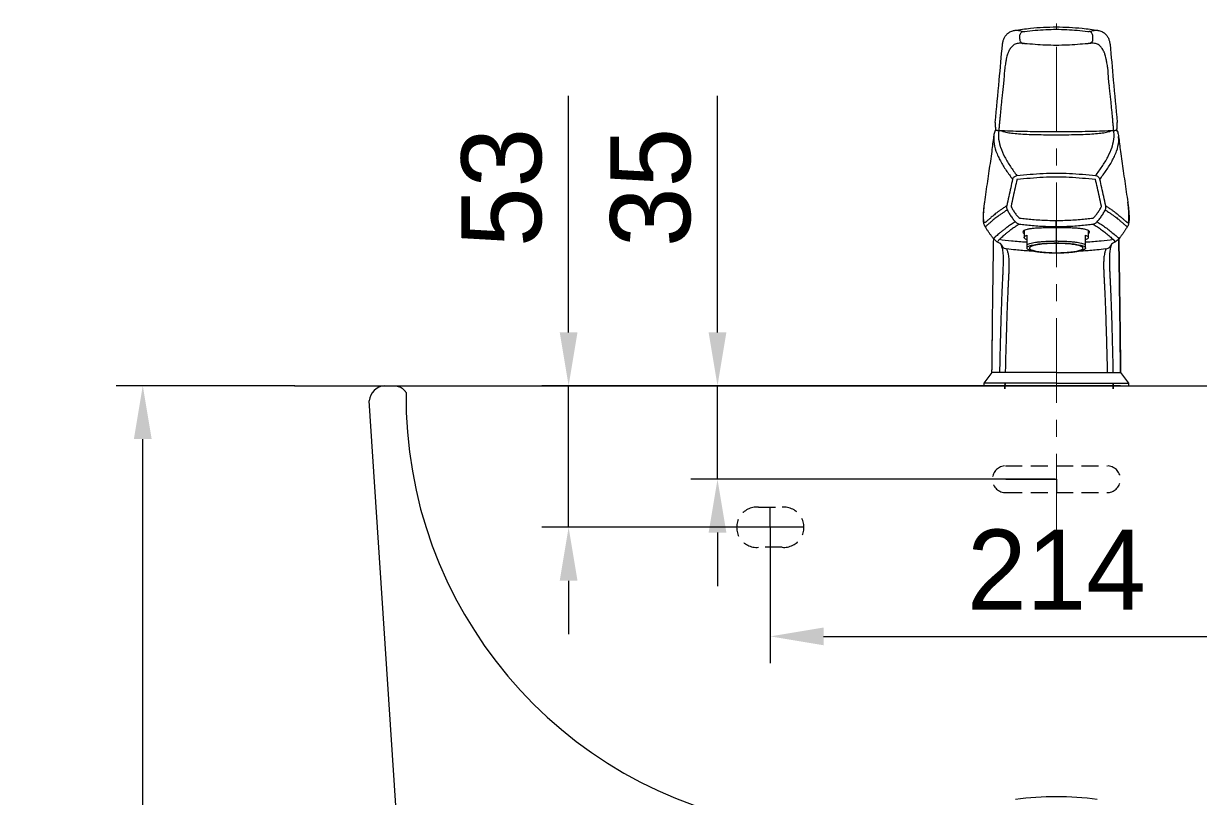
# Model space of a CAD drawing. Extents: x 60782 to 63207, y 58098 to 61529.
# Drawn here: x 61223.7 to 61665.2, y 59535 to 59825.6 of the extents above; entities that cross this region are included whole.
import ezdxf

# ---------------------------------------------------------------- set-up
doc = ezdxf.new("R2010")
doc.units = 0
doc.header["$MEASUREMENT"] = 0
doc.linetypes.add('CENTER', pattern=[50.800000000000004, 31.75, -6.35, 6.35, -6.35])
doc.linetypes.add('HIDDEN', pattern=[9.524999999999999, 6.35, -3.175])
doc.layers.get('0').update_dxf_attribs({"linetype": 'CONTINUOUS'})
doc.layers.get('Defpoints').update_dxf_attribs({"linetype": 'CONTINUOUS'})
for name, color, linetype in [('2', 2, 'CONTINUOUS'), ('3', 3, 'CONTINUOUS'), ('7', 7, 'CONTINUOUS'), ('DEFAULT', 7, 'CONTINUOUS'), ('ORTHO$3', 7, 'CONTINUOUS'), ('ORTHO$4', 7, 'CONTINUOUS')]:
    doc.layers.add(name, color=color, linetype=linetype)
doc.layers.add('CEN', color=1, linetype='CENTER', lineweight=5)
doc.styles.add('h', font='', dxfattribs={"height": 30})
doc.styles.get('h').set_extended_font_data('Haansoft Batang')
doc.dimstyles.new('AM_ISO$0', dxfattribs={"dimtxt": 3, "dimasz": 20, "dimexe": 10, "dimexo": 0.5, "dimgap": 10, "dimtad": 1, "dimdec": 0, "dimdsep": 46, "dimtxsty": 'h', "dimcen": -5, "dimclrd": 256, "dimclre": 256, "dimclrt": 256, "dimadec": 0, "dimazin": 2, "dimtp": 0.1, "dimtm": 0.1, "dimtfac": 0.71, "dimtdec": 0, "dimtmove": 0, "dimatfit": 3, "dimfxl": 0, "dimlwd": -1, "dimlwe": -1, "dimarcsym": 0})

# ---------------------------------------------------------------- blocks, each defined once
blk = doc.blocks.new('*D24')
at = {"linetype": 'ByBlock'}
for p, q in [((61322.94616911454, 59689.92037123267), (61258.41994607011, 59689.92037123267)), ((61268.41994607011, 59324.89248760307), (61268.41994607011, 59669.92037123267)), ((61460.42241402039, 59304.89248760307), (61258.41994607011, 59304.89248760307))]:
    blk.add_line(p, q, dxfattribs=at)
for points in [[(61265.08661273678, 59669.92037123267), (61271.75327940345, 59669.92037123267), (61268.41994607011, 59689.92037123267)], [(61265.08661273678, 59324.89248760307), (61271.75327940345, 59324.89248760307), (61268.41994607011, 59304.89248760307)]]:
    blk.add_solid(points)
at = {"layer": 'Defpoints', "color": 0}
for p in [(61268.41994607011, 59689.92037123267), (61323.44616911454, 59689.92037123267, -2.081106985765948e-06), (61460.92241402039, 59304.89248760307)]:
    blk.add_point(p, dxfattribs=at)
at = {"insert": (61243.41994607012, 59497.40642941783), "char_height": 30, "attachment_point": 5, "rotation": 90, "style": 'h'}
blk.add_mtext('385', dxfattribs=at)
blk = doc.blocks.new('*D17')
at = {"linetype": 'ByBlock'}
for p, q in [((61483.85038112819, 59709.89248760307), (61483.85038112819, 59798.4639161745)), ((61610.37315701438, 59689.89248760307), (61473.85038112819, 59689.89248760307)), ((61483.85038112819, 59654.89248760307), (61483.85038112819, 59689.89248760307)), ((61610.37315701438, 59654.89248760307), (61473.85038112819, 59654.89248760307)), ((61483.85038112819, 59634.89248760307), (61483.85038112819, 59614.89248760307))]:
    blk.add_line(p, q, dxfattribs=at)
for points in [[(61480.51704779486, 59709.89248760307), (61487.18371446153, 59709.89248760307), (61483.85038112819, 59689.89248760307)], [(61480.51704779486, 59634.89248760307), (61487.18371446153, 59634.89248760307), (61483.85038112819, 59654.89248760307)]]:
    blk.add_solid(points)
at = {"layer": 'Defpoints', "color": 0}
for p in [(61483.85038112819, 59689.89248760307), (61610.87315701438, 59689.89248760307, -2.081106968015306e-06), (61610.87315701438, 59654.89248760307)]:
    blk.add_point(p, dxfattribs=at)
at = {"insert": (61458.8503811282, 59764.17820188875), "char_height": 30, "attachment_point": 5, "rotation": 90, "style": 'h'}
blk.add_mtext('35', dxfattribs=at)
blk = doc.blocks.new('*D25')
at = {"linetype": 'ByBlock'}
for p, q in [((61503.62867901797, 59636.39248760304), (61503.62867901797, 59586.02630131114)), ((61718.11763501136, 59636.39248760322), (61718.11763501136, 59586.02630131114)), ((61523.62867901797, 59596.02630131114), (61698.11763501136, 59596.02630131114))]:
    blk.add_line(p, q, dxfattribs=at)
for points in [[(61523.62867901797, 59599.35963464448), (61523.62867901797, 59592.6929679778), (61503.62867901797, 59596.02630131114)], [(61698.11763501136, 59599.35963464448), (61698.11763501136, 59592.6929679778), (61718.11763501136, 59596.02630131114)]]:
    blk.add_solid(points)
at = {"layer": 'Defpoints', "color": 0}
for p in [(61503.62867901797, 59636.89248760304), (61718.11763501136, 59636.89248760322), (61718.11763501136, 59596.02630131114)]:
    blk.add_point(p, dxfattribs=at)
at = {"insert": (61610.87315701466, 59621.02630131114), "char_height": 30, "attachment_point": 5, "style": 'h'}
blk.add_mtext('214', dxfattribs=at)
blk = doc.blocks.new('*D26')
at = {"linetype": 'ByBlock'}
for p, q in [((61428.04171436991, 59709.8924876031), (61428.04171436991, 59798.46391617453)), ((61508.2040771446, 59689.8924876031), (61418.04171436991, 59689.8924876031)), ((61428.04171436991, 59636.89248760307), (61428.04171436991, 59689.8924876031)), ((61508.2040771446, 59636.89248760307), (61418.04171436991, 59636.89248760307)), ((61428.04171436991, 59616.89248760307), (61428.04171436991, 59596.89248760307))]:
    blk.add_line(p, q, dxfattribs=at)
for points in [[(61424.70838103657, 59709.8924876031), (61431.37504770324, 59709.8924876031), (61428.04171436991, 59689.8924876031)], [(61424.70838103657, 59616.89248760307), (61431.37504770324, 59616.89248760307), (61428.04171436991, 59636.89248760307)]]:
    blk.add_solid(points)
at = {"layer": 'Defpoints', "color": 0}
for p in [(61428.04171436991, 59689.8924876031), (61508.7040771446, 59689.8924876031), (61508.7040771446, 59636.89248760307)]:
    blk.add_point(p, dxfattribs=at)
at = {"insert": (61403.04171436992, 59764.17820188878), "char_height": 30, "attachment_point": 5, "rotation": 90, "style": 'h'}
blk.add_mtext('53', dxfattribs=at)
blk = doc.blocks.new('A$C574B1080')
at = {"layer": '7'}
for p, q in [((14.42547776054107, 128.2663368422), (14.42318990334024, 128.2665922841984)), ((14.84421658354131, 128.2075276149017), (14.84525809314073, 128.2073534111005)), ((39.62829767523908, 128.2075225410013), (39.62736598064021, 128.2073667326035)), ((40.04945713394045, 128.2666128151045), (40.04726696823946, 128.2663683136998)), ((47.40044404804303, 127.8749775958017), (47.40243094523885, 127.8571896173021)), ((3.868282455540793, 93.35754297450376), (3.868155682238466, 93.3564671633003)), ((4.185915119341189, 94.9973320889053), (4.188038610840522, 95.0050480725049)), ((50.28670258944112, 94.99734815260308), (50.28470000934158, 95.00462785980244)), ((50.60446786754164, 93.35646839320316), (50.60434039094071, 93.35755016830217)), ((0.4184070055398479, 68.71949856000083), (0.4190201773408262, 68.72382307370299)), ((54.05374098153879, 68.7228599249006), (54.05360495464174, 68.72381907400222)), ((0.00813367873797688, 64.82062545190229), (0.008073965540461359, 64.81967692220178)), ((0.0326588486395849, 65.03628195539886), (0.00813367873797688, 64.82062545190229)), ((27.23631088083857, 59.65753031990016), (27.236311158239, 61.92759597480244)), ((54.46450968353838, 64.82032105430062), (54.43998336064305, 65.03599822449996)), ((54.46456632383979, 64.8194213550023), (54.46450968353838, 64.82032105430062)), ((0.6104806628391088, 59.52511665590418), (0.6103134650393258, 59.52537057420113)), ((15.2363123164414, 58.18333701280108), (15.2363123164414, 55.52165564519964)), ((27.23631088083857, 59.65753031990016), (27.23631231713989, 49.67229467880043)), ((39.23631231644231, 58.18262169720538), (39.23631231644231, 55.52165564519964)), ((53.86215547344273, 59.52514545550412), (53.86234160393906, 59.52542860760286)), ((3.948790408138848, 54.84280017950323), (3.949494877041616, 54.84196340760218)), ((16.23631231644049, 56.35444304960356), (16.23631231644049, 51.58242463340184)), ((38.23631231643867, 51.58242463290389), (38.23631231643867, 56.35444304960356)), ((50.52381894823975, 54.84279770300145), (50.52318465673943, 54.84204427090344)), ((6.582546173439368, 52.87969308139918), (6.586321777639569, 52.86989956520256)), ((6.603871600340426, 52.8236324867039), (6.606742081238735, 52.81596453810334)), ((6.963271204139346, 51.60988354190476), (6.974271963339561, 51.5586598384034)), ((47.50935822184056, 51.609872404003), (47.49912857114305, 51.56231025759962)), ((47.86587978393891, 52.8159585144017), (47.868691826342, 52.82346946380085)), ((47.88648346004175, 52.87036550830135), (47.89009280063874, 52.87973054490021)), ((3.137720730846013, 5.000017892002234), (0.1379257448470526, 1.000017892001324)), ((27.23423009074759, 5.000017892002234), (3.137720730846013, 5.000017892002234)), ((27.23423009074759, 5.000017892002234), (51.33073945064916, 5.000017892002234)), ((51.33073945064916, 5.000017892002234), (54.33053443664812, 1.000017892001324)), ((27.23423009074759, 1.789200223356602e-05), (0.1376902915480969, 1.789200223356602e-05)), ((27.23423009074759, 1.000017892001324), (0.1379257448470526, 1.000017892001324)), ((0.1379257448470526, 1.000017892001324), (0.1379257448470526, 1.789200223356602e-05)), ((51.37740007883986, 1.789200223356602e-05), (3.095224130542192, 1.789200223356602e-05)), ((27.23423009074759, 1.000017892001324), (54.33053443664812, 1.000017892001324)), ((27.23423009074759, 1.789200223356602e-05), (54.33076988994708, 1.789200223356602e-05)), ((54.33053443664812, 1.000017892001324), (54.33053443664812, 1.789200223356602e-05))]:
    blk.add_line(p, q, dxfattribs=at)
for points in [[(7.103364589438115, 128.1171207921009), (7.21870496944166, 128.7423689619025), (7.375009518540082, 129.3289290065011), (7.575155500338496, 129.8912825149021), (7.827641968642183, 130.4389956806992), (8.14445889353874, 130.9743985030011), (8.539061067840066, 131.4916596488044), (9.014774187640342, 131.9691110247002), (9.573174406541057, 132.3884453541039), (10.21323076084218, 132.7332290500019), (10.92856998054185, 132.9886575585008), (11.50735359374221, 133.1154009985037)], [(11.50737232924212, 133.1154098805994), (11.78748884543847, 133.1528537990014), (12.38560254644244, 133.1803550577022), (13.08769002924191, 133.1361331098012), (13.92058530454005, 132.9984137225049), (14.92899848933985, 132.7353316373999)], [(11.50737250024167, 133.1154078011034), (17.58543679524291, 133.9212076075999), (27.24694224694167, 134.4060346843046), (36.90830686044092, 133.919082312502), (42.96525193713887, 133.1154075127026)], [(13.64500907823958, 131.3962722651988), (13.77716300833845, 131.8775071902016), (14.05811700044023, 132.2893668714025), (14.45677162334096, 132.5862617599998), (14.92899896354129, 132.7353279784004)], [(14.92899896354129, 132.7353279784004), (14.96146231664125, 132.7313745392028), (15.01917887614172, 132.7314777796025), (15.09856041924058, 132.7356226034019), (15.19366835093888, 132.7433681456998), (15.29705859664273, 132.7538969119994), (15.40207399614292, 132.7662946754001)], [(15.40207439734286, 132.7662914558025), (23.30251110154268, 133.4256870509009), (31.17008853584184, 133.4256879626012), (39.07055023584098, 132.7662914459004)], [(39.07055063824328, 132.7662946756025), (39.17556698303952, 132.7538968049996), (39.27895684323948, 132.7433680962029), (39.37406465383856, 132.7356225735023), (39.45344600394083, 132.7314777720014), (39.51116242063972, 132.7313745448985), (39.54362567083945, 132.7353279789029)], [(39.54362615614218, 132.7353317231039), (40.55503684274254, 132.9990505095996), (41.38715619704226, 133.1363860860004), (42.08666392913938, 133.1803520497008), (42.6818325895415, 133.1531948578024), (42.96525220804097, 133.1154101078002)], [(40.82761208924194, 131.3962717676052), (40.69546082814259, 131.8775115095011), (40.41450804384067, 132.2893742431004), (40.01585357614158, 132.5862691608015), (39.54362615614218, 132.7353317231039)], [(42.96526710574244, 133.1154016582011), (43.54410799483912, 132.9886426228993), (44.25947071404107, 132.7331949512015), (44.89953732864296, 132.3883896285995), (45.45793633624226, 131.9690359076023), (45.93363910234029, 131.4915726720003), (46.32820356414004, 130.9743420985044), (46.64497560484006, 130.4390093046025), (46.8974314887414, 129.8913753951022), (47.09756182774026, 129.3291010836035), (47.25387024644033, 128.7425881349006), (47.3692266041412, 128.1173523097025)], [(7.07508546064264, 127.8997158639024), (7.103364589438115, 128.1171207921009)], [(7.075196406939995, 127.9011365394033), (7.078796761742979, 127.9311779005), (7.092976222143534, 128.0394678544028), (7.096046859341641, 128.0612022058015)], [(7.096046859341641, 128.0612022058015), (7.110331026642143, 128.1561184456016)], [(14.42320079224328, 128.266689795498), (13.83373798043931, 128.3099731861009), (12.9189360155392, 128.266153540703), (12.15049000604222, 128.0815758827018), (11.49772141773929, 127.776156033003), (10.93583026783881, 127.3678890145013), (10.44639868504009, 126.8720909612032), (10.01940215904096, 126.3071194106008), (9.647823682638318, 125.6939891079012), (9.325791161741563, 125.0551962308029)], [(13.61576049854148, 129.8272128709002), (13.64270275073932, 129.3623744583031), (13.8094679236433, 128.9288404834017), (14.09996909394022, 128.5684316711988), (14.48618318084254, 128.3159147487024), (14.62997673734162, 128.2603551350051)], [(13.61576214504157, 129.8272126728987), (13.63040419014351, 130.6066654568028), (13.6450142598419, 131.3962717544994)], [(14.84525816244013, 128.2073538258007), (14.42479666943973, 128.2664128223994)], [(14.62997673734162, 128.2603551350051), (14.84422170414246, 128.207558058202)], [(15.39900171914223, 128.1412727596032), (15.32456674284322, 128.1491926009037), (15.19272898994086, 128.163654668999), (15.08525734244313, 128.1759214910014), (15.00200997003913, 128.1858345478029), (14.93871235903998, 128.1937864924041), (14.88628123613989, 128.2009630905006), (14.84421651334333, 128.2075270116045)], [(39.0736120077413, 128.1412971275015), (31.28617208923924, 127.5911091618034), (23.20689810234353, 127.5903485045999), (15.39900032143987, 128.1412763420005)], [(39.62829723864115, 128.2075251460012), (39.61248852904237, 128.2049482798036), (39.56255378404012, 128.1976250373007), (39.5116085793411, 128.1909435008013), (39.44798602534274, 128.1831123671006), (39.36631027313842, 128.1734978283996), (39.26407427744334, 128.1619083861003), (39.14166907604294, 128.1485277180034), (39.07361020684175, 128.1412936910031)], [(40.04793079254296, 128.2664423279014), (39.62736498124241, 128.2073728688008)], [(39.84263586843872, 128.2603666794032), (39.62829256583927, 128.2075529305005)], [(40.85685487013825, 129.8272303707993), (40.82991389014342, 129.3623907793014), (40.66314872663997, 128.928855243), (40.37264639643899, 128.5684448391041), (39.98643024643889, 128.3159266168011), (39.84263586843872, 128.2603666794032)], [(45.14682863094049, 125.055204447003), (44.82479671224201, 125.6939935709008), (44.45321686183843, 126.3071242937006), (44.02621903283898, 126.8720966672001), (43.53678624684062, 127.3678959866013), (42.97489389174143, 127.776164543702), (42.32212386284073, 128.0815859491006), (41.55367602404067, 128.2661652277031), (40.63887237623885, 128.3099866816017), (40.04944627874056, 128.2667100331012)], [(40.82761037424052, 131.3962717551042), (40.84222185493991, 130.6065896295033), (40.85686213934014, 129.8272310617037)], [(47.36016654804143, 128.1694939814995), (47.37649521774028, 128.0617792244013)], [(47.3692266041412, 128.1173523097025), (47.40036932294015, 127.8749692886024)], [(47.37649521774028, 128.0617792244013), (47.37789755723998, 128.0519252782026), (47.39240272293819, 127.9427454361005), (47.39737262714107, 127.9016100196029)], [(4.385074008541324, 98.648037212399), (5.85217374154081, 114.4705712764014), (7.070136558440481, 127.8572180086005)], [(7.070136558440481, 127.8572180086005), (7.072145349638504, 127.8749816518027)], [(7.070194776442349, 127.8571994765), (7.072180594740985, 127.8749775606022)], [(7.070272539639973, 127.8572028429992), (7.07508546064264, 127.8997158639024)], [(7.072180594740985, 127.8749775606022), (7.074728354740273, 127.8971392009018)], [(7.074728354740273, 127.8971392009018), (7.075196406939995, 127.9011365394033)], [(9.325953467141062, 125.0562537760013), (9.166389825440547, 124.7237388637016), (8.980475940542874, 124.2032029663026), (8.765052919242862, 123.4387843272018), (8.518065524239773, 122.3657861484023), (8.239120620740778, 120.9130346794016), (7.935482647940717, 119.0416614386024), (7.627583301740287, 114.816698441002), (7.340445207240464, 112.4026276986999)], [(47.132163564243, 112.4027668683991), (46.84499079744046, 114.8170840175019), (46.5371623238384, 119.0415145945005), (46.23357790954242, 120.9126049988001), (45.95463995733871, 122.3653918319039), (45.70762587304262, 123.4385637205012), (45.49216529313844, 124.2031450866009), (45.30622537974114, 124.7237585977994), (45.14666604104195, 125.0562615306987)], [(47.39737262714107, 127.9016100196029), (47.39879564004286, 127.8893952456995)], [(47.39879564004286, 127.8893952456995), (47.40044402494232, 127.8749775932008)], [(47.40036932294015, 127.8749692886024), (47.40235260594045, 127.8571966320008)], [(47.40047927504338, 127.8749817241985), (47.40248877444128, 127.8572118182999)], [(47.40248877444128, 127.8572118182999), (48.6204508914393, 114.4705712751031), (50.0875506242387, 98.648037212399)], [(7.340486465041522, 112.4026910856012), (7.096155786038707, 110.1580797357017), (6.869565289043294, 108.0022811335014), (6.659621288040853, 105.9398233714021), (6.465379425038464, 103.9733650570995), (6.285966605040358, 102.1048461731991), (6.120580339538265, 100.3360959468021), (5.968506041439014, 98.66873561330044), (5.829089354841472, 97.1040453881003), (5.701725828138933, 95.64309542980232)], [(48.77089891654168, 95.64309542540263), (48.6429414861409, 97.1107795985015), (48.50305819713822, 98.68049296660251), (48.35065155223992, 100.3511713362034), (48.18507549563901, 102.1215433520022), (48.00562490344009, 103.9899988187037), (47.81150839114116, 105.9547292296018), (47.60186588134229, 108.0138179475032), (47.37576786844284, 110.1646316121989), (47.13212222904031, 112.4028302172017)], [(4.385073027842282, 98.6480337013993), (4.369407397743544, 98.42355374590375), (4.358440519439228, 98.1452121262007), (4.355811160439316, 97.87012008920306), (4.360526893041879, 97.59722121649907), (4.37198909654353, 97.32453318400053), (4.390013515439477, 97.04896568480058), (4.414722407740101, 96.76799233390261), (4.446280165138432, 96.48098765889904), (4.484814531342181, 96.18820555010166), (4.530442433142071, 95.89000817270039)], [(49.94218219674212, 95.89000815460145), (49.98899189154099, 96.19652705550129), (50.02823597484121, 96.49672247780222), (50.05996502934022, 96.78900644570354), (50.08435680034336, 97.07199298800083), (50.10179724604268, 97.34647583890114), (50.11268009114201, 97.61727924240381), (50.11687769324044, 97.8892496817), (50.11374155684234, 98.16304577880123), (50.10240460163868, 98.43794403290053), (50.08755179153877, 98.64803366890305)], [(0.419011899538873, 68.72382586049957), (0.9891850788421834, 72.68851193939986), (2.128941843338453, 80.48503378630335), (3.162392596340851, 87.80817796870201), (3.868335383439899, 93.35649037409871)], [(3.870267205138134, 93.35622081350016), (3.830912219241782, 91.62792123310032), (4.646301316942754, 87.89879266569847), (5.45821829084116, 85.90902570100275)], [(3.868008084640223, 93.35523736730215), (3.873203597740485, 93.39861071490282), (4.185917985141259, 94.99733130640357)], [(4.188212963138994, 95.00499972920102), (4.29084082484178, 95.28821743409912), (4.397776706742206, 95.49117511640338)], [(4.188266678538184, 95.00498457279923), (4.230850741441373, 95.14934844620007), (4.408157950643272, 95.5762503900994)], [(4.397776706742206, 95.49117511640338), (4.63289754524294, 95.80419520469809)], [(4.408157950643272, 95.5762503900994), (4.565293634140744, 95.84295210990354)], [(4.530442433142071, 95.89000817270039), (4.624658846041257, 95.80636317850099), (4.87114775533837, 95.73212154390126), (5.24568751994002, 95.67541958070001), (5.701725832440843, 95.64309543010245)], [(5.689581853038817, 95.44882647500322), (5.565901863240924, 93.2636374392016), (6.194483964639858, 89.80428433800375)], [(5.722926438438208, 95.63807060880185), (5.689581853038817, 95.44882647500322)], [(5.701725832440843, 95.64309543010245), (14.24295550053967, 95.37253873819941), (22.90053215744183, 95.23489901350081), (31.5756708389431, 95.2349274725018), (40.23200062264141, 95.37259428689799), (48.77089891254354, 95.64309542560045)], [(6.589709169138132, 95.59255681990157), (6.933726851338633, 95.4440977168017), (8.396367984141307, 94.99901728950113), (10.4893797794407, 94.64696628619981), (13.12568270034308, 94.38850516969956), (16.23706937064117, 94.21094589539939), (19.69755591954299, 94.10065079259971), (23.41126303103874, 94.04177398329898), (27.23631231644094, 94.02357252930165)], [(27.23631231644094, 94.02357252930165), (31.06711508794024, 94.04183042440059), (34.78465360013934, 94.10086983110182), (38.24005072784121, 94.21113797370458), (41.34201368974163, 94.38813706540236), (43.97077135314203, 94.64537535000295), (46.06295746753813, 94.99605187240354), (47.53075128904084, 95.44058675440033), (47.88388768863979, 95.59247759359982)], [(48.27806531874148, 89.80404612779898), (48.90681777584132, 93.26567301790169), (48.78290998703915, 95.44962946470355)], [(48.78290998703915, 95.44962946470355), (48.74969807114167, 95.63807057819963)], [(48.77089891254354, 95.64309542560045), (49.22693721914175, 95.67541958019979), (49.60147687404015, 95.73212152890142), (49.8479657915409, 95.80636316510186), (49.94218219674212, 95.89000815460145)], [(49.01440572103957, 85.90901751990236), (49.82727486253998, 87.90150782850083), (50.64184252334007, 91.62986917670173), (50.60235922004131, 93.3562223707006)], [(50.07484626554242, 95.49117360810192), (49.83972519414192, 95.80419443190044)], [(49.91235020954218, 95.83533713280053), (50.07426646054182, 95.55715639430196)], [(50.07426646054182, 95.55715639430196), (50.24640043264253, 95.13483419520276), (50.28443834754353, 95.00455554640189)], [(50.28452558843992, 95.00457953919954), (50.18178193104131, 95.2882159358021), (50.07484626554242, 95.49117360810192)], [(50.28670223024119, 94.99734843530382), (50.60001287963996, 93.39372888660114), (50.60461683534004, 93.35522526260297)], [(50.60428914974136, 93.35649122060181), (51.31022738803904, 87.80821241200078), (52.34367257663826, 80.48510405540333), (53.48342380004351, 72.68862029450224), (54.05361326083903, 68.72382213309925)], [(6.194483964639858, 89.80428433800375), (6.319324735940882, 89.40957078860015), (7.943523001740232, 85.65487021380227), (10.07583083593954, 82.10633020930322), (12.48289447514207, 78.741842589204)], [(41.98973011883891, 78.74184250580333), (44.39727909923886, 82.10705806790179), (46.53015801713946, 85.65687315960281), (48.15421189753897, 89.41235152829881), (48.27806531874148, 89.80404612779898)], [(5.45821829084116, 85.90902570100275), (5.463809724842122, 85.89694043010218)], [(5.463809724842122, 85.89694043010218), (6.314510814039295, 84.21083460040313), (8.470015660340778, 80.69938899340264), (10.88322723934243, 77.36175837540236)], [(43.58939715574297, 77.36175890380514), (46.00309720124051, 80.70011064979985), (48.15918840754011, 84.21281127310044), (49.0083587326385, 85.8959484135014)], [(49.0083587326385, 85.8959484135014), (49.01440572103957, 85.90901751990236)], [(12.4829234638396, 78.74163724590039), (22.32831448443858, 79.56395189870113), (32.14707959853831, 79.56383609049885), (41.98970236774176, 78.74162994859921)], [(10.88304175564144, 77.36127770480357), (10.16305000333841, 74.19518916340144), (9.424146523542277, 70.87854818560322), (8.669988400942657, 67.40614029829862)], [(12.55175410514266, 77.35175480190014), (11.82850221723993, 74.16023527290213), (11.08648902064078, 70.8165306939984), (10.32953560274063, 67.3160929747039)], [(10.8830620142412, 77.36127627250175), (11.12398468473975, 77.85457318890371), (11.49080713704234, 78.26950016950354), (11.95630765313899, 78.57342620680106), (12.482884011642, 78.74183259149936)], [(12.55181465624037, 77.35152358250366), (22.35189956823842, 78.16618138850095), (32.12348135003913, 78.1660666902028), (41.92080999714153, 77.35152370780247)], [(44.14308900664173, 67.31609306560108), (43.38608364864331, 70.81676957580135), (42.64406166964318, 74.16050621810177), (41.92087072943968, 77.35175480730027)], [(43.58956260783953, 77.36127625840231), (43.34863993713907, 77.85457317389933), (42.98181748514207, 78.26950015400121), (42.5163169693401, 78.57342619160113), (41.98974061044237, 78.74183257730442)], [(45.80263587254149, 67.40614026780099), (45.0484263264384, 70.87878520590243), (44.30951414534275, 74.19545793309885), (43.58958305804254, 77.3612777091032)], [(0.02233050513814305, 65.0370080464993), (0.2014238927399674, 67.00619797949889), (0.4183988158415559, 68.71956517440117)], [(0.03265884864003965, 65.03628195539909), (0.08520176514093691, 65.76717353570052), (0.1597461291435138, 66.58800735320233), (0.2596132158391811, 67.50099766840071), (0.3899776202429166, 68.51625273490276), (0.418406293343196, 68.71949866090267)], [(8.669987148441123, 67.40614070840115), (7.490898072542677, 66.6259384903035), (6.454781734142216, 65.90678452949965), (5.546137877941419, 65.24657673609886), (4.750155752638875, 64.64214769050136), (4.051522967141409, 64.08850104259932), (3.436883392741493, 63.58249050880181), (2.89464182294023, 63.1219768456001), (2.416455866941305, 62.70529371390217), (1.997188340943012, 62.33213384000214), (1.632364133741703, 62.00362254839979), (1.317769197439247, 61.72237613890252), (1.048969185639635, 61.48840968520494)], [(8.669987021939505, 67.4061407381007), (8.626786347540019, 67.09005034080042), (8.625144378141613, 66.77152636390451), (8.66445621703815, 66.45550570360206), (8.743668806340338, 66.14682892310134), (8.861302947042986, 65.85011313110249)], [(10.32953553953985, 67.31609307850226), (10.32047235504206, 67.25173597810203), (10.32051345324317, 67.18731138460248), (10.32952136294034, 67.12381271100162), (10.34725774844037, 67.06220820280328), (10.3733914918389, 67.00341624470161)], [(10.37339149564059, 67.00341623850113), (10.71141751714049, 66.3879229474012), (11.06854827764028, 65.78511417460027), (11.44582643394233, 65.19573909240057), (11.84429519674222, 64.6207026289992), (12.26494550673988, 64.0609728656998), (12.70847413374167, 63.51790570359958), (13.17556263624238, 62.99306650100311)], [(41.29704841753983, 62.99306405390303), (41.76451730293911, 63.51833624130199), (42.20826677744253, 64.06172344140236), (42.62900206283985, 64.62163495240452), (43.02743832194164, 65.19670085880284), (43.40458364013966, 65.78593829530269), (43.76149639894129, 66.38843031030069), (44.09923308234238, 67.0034162498016)], [(44.09923308644056, 67.00341625630222), (44.12534958424067, 67.06216077170416), (44.14308763853978, 67.12373921689937), (44.15210558984245, 67.1872362533029), (44.15215563304218, 67.25168501929807), (44.14308903934352, 67.31609311950228)], [(45.61132184084227, 65.85011296909875), (45.72887945774119, 66.14659267050206), (45.80810206753949, 66.45514098930312), (45.84745753584275, 66.77115626910313), (45.84585332244342, 67.08980072520467), (45.80263593514201, 67.40614039820207)], [(45.80263732504091, 67.40614078390286), (46.99000949713945, 66.62031865690301), (48.03156236123823, 65.89703278870024), (48.94322381934171, 65.23413029810149), (49.74023889684167, 64.62835066250113), (50.43841903964267, 64.07448039280303), (51.05156024253984, 63.569241680402), (51.5916835854382, 63.11017248600115), (52.06738124973845, 62.69541262930238), (52.48395492464033, 62.32447669790167), (52.84594856134345, 61.99850331240418), (53.1576756239424, 61.71988526860082), (53.42365367994125, 61.48841110360058)], [(54.43998336064351, 65.03599822450019), (54.38735619093995, 65.76799769529975), (54.31267089063977, 66.59007902110238), (54.2126214376417, 67.50428562649836), (54.08198278103873, 68.52106391750317), (54.0537416803395, 68.72286002400165)], [(54.05374974864162, 68.72293592850133), (54.28202211264352, 66.90787708780113), (54.45030744403948, 65.03672064020043)], [(0.6103092188400296, 59.52533882520333), (0.2928348321433987, 60.15334937479997), (0.109036299539639, 60.78885218780192), (0.01362142674179267, 61.39086305800197), (-0.03626463346017772, 62.01200107250065), (-0.05621749275678667, 62.67403174289916), (-0.05258641555928989, 63.38674178450424), (-0.02800487395734308, 64.14957078990233), (2.633941676322138e-06, 64.68787580750336)], [(1.048969036242397, 61.48840971090272), (0.8552011149417922, 61.33129463740011), (0.6605226866390694, 61.20556491820003), (0.4719853271394641, 61.1510737944011), (0.2989971844413049, 61.22000380200211), (0.15225359274109, 61.47567818740276), (0.04375606674284427, 61.97482327790317), (-0.01559451665752931, 62.7518158671021), (-0.02011352685667589, 63.78382380510152), (0.008235084841999196, 64.59541004150401)], [(2.633941676322138e-06, 64.68787580750336), (0.008144241740865255, 64.82062512799962)], [(0.008056666143147595, 64.81967801020096), (0.02233050513814305, 65.0370080464993)], [(0.008235084841999196, 64.59541004150401), (0.03265866393985561, 65.03628198330239)], [(8.861302751938183, 65.85011297430106), (7.684567819942004, 65.08899146270073), (6.650345016141273, 64.38668063710088), (5.743285211342936, 63.74135566300288), (4.948607291838471, 63.15026924940389), (4.250968630539774, 62.60868317780228), (3.63690578804335, 62.11318863700149), (3.094891642540006, 61.66199936780436), (2.61665037964076, 61.25376491900147), (2.197077243939475, 60.8883423859013), (1.831537481738906, 60.56623002280026), (1.515785314940786, 60.29038693379994), (1.245371277139839, 60.06132835700305)], [(8.86130261524113, 65.85011289780346), (9.22188340474304, 65.18710309499943), (9.604801487639179, 64.53405790320153), (10.01148415823945, 63.89175662780394), (10.44332977934164, 63.2612680473037), (10.90149470593997, 62.64407490489907), (11.38711116313925, 62.04165188930324), (11.90140118744193, 61.45564623890073)], [(13.17556263554206, 62.99306650200128), (13.26862760074209, 62.91444585470094), (13.37931030554091, 62.85859736130055), (13.50158346533999, 62.82862706020501)], [(13.50158346824128, 62.82862705530056), (15.79558645794305, 62.55546859159926), (18.30113746314009, 62.31283358450332), (21.03281207554164, 62.11491003280321), (24.00293518274293, 61.97916941620156), (27.23631115823946, 61.92759597610097)], [(27.23631115823946, 61.9275959748004), (30.4729178852408, 61.97927162290148), (33.44446682533953, 62.11518796950236), (36.17588262204072, 62.31320815170398), (38.67976470843996, 62.55576435079979), (40.97102174643942, 62.8286276760989)], [(40.97102174954261, 62.8286276811989), (41.09329028414277, 62.85859963729968), (41.20397256764181, 62.91444628920067), (41.29704841704142, 62.99306405320499)], [(42.57121362194039, 61.45563861070036), (43.08591567514077, 62.04213041600019), (43.57177127093883, 62.64490457220495), (44.03002536614213, 63.26229275680112), (44.46183170974064, 63.89280707549892), (44.86836849884048, 64.53495332020316), (45.25105049054173, 65.18765100350015), (45.61132199224221, 65.85011283350218)], [(45.61131603063905, 65.85010065260326), (46.79632116504354, 65.08350766650187), (47.83597259423868, 64.37715420360041), (48.74604581724225, 63.72918722220197), (49.54176133563988, 63.13677510110188), (50.23895307014163, 62.59495941110094), (50.85152921734289, 62.1002088871021), (51.39143284934062, 61.65043181210171), (51.8671937492395, 61.24408522190129), (52.28407711933824, 60.88083913090009), (52.64679035593826, 60.56120825340008), (52.95967141624124, 60.28794799889943), (53.22725445694186, 60.06132851030293)], [(53.42365390843906, 61.48841114290212), (53.61805685064019, 61.3308179932003), (53.81320062904115, 61.20501002500282), (54.00184882704116, 61.15105962340044), (54.1746109669416, 61.22093295060017), (54.32099609443821, 61.47747360340168), (54.42922003733975, 61.97740923730157), (54.48832468034152, 62.75478327579981), (54.49269535863959, 63.7858737835993), (54.46435747104215, 64.59606161390161)], [(54.47267794984282, 64.68692968860046), (54.50073463443869, 64.14723592150472), (54.52529650074166, 63.38221775840088), (54.52876628753938, 62.66732411850148), (54.50841683864337, 62.00298851640332), (54.45767979093898, 61.37924701440375), (54.36040264384201, 60.77388368660172), (54.17195384164143, 60.13296883830185), (53.86232758414326, 59.52537406030137)], [(54.46435747104215, 64.59606161390161), (54.43998364284153, 65.03599826710092)], [(54.45030744403948, 65.03672064020043), (54.46458234474039, 64.81942236269992)], [(54.46449916434131, 64.82032075500433), (54.47267794984282, 64.68692968860046)], [(3.948821490138926, 54.84279684320177), (3.36165832134202, 55.56235512550052), (2.657515552340101, 56.48782332710175), (1.995533702241573, 57.42436283609982), (1.385999401141362, 58.33565762570038), (0.8052818474420746, 59.22636653850282), (0.6105473708425961, 59.52499926650239)], [(1.245442457438457, 60.06126735460134), (1.051947065643162, 59.90050048650323), (0.8701171486422936, 59.7384480510002), (0.7214939971431704, 59.5932021115002), (0.6278913704404658, 59.51744478930073), (0.6170513758384004, 59.52876576870017)], [(11.90139956423945, 61.45564466000428), (10.36596673434315, 60.45500545610116), (9.04413008633992, 59.53773849899994), (7.902090436642084, 58.69530612839958), (6.915845634538982, 57.92434970330282), (6.072620498543529, 57.22905921540337), (5.352456595840977, 56.61001089440083), (4.740345638443159, 56.07870215760363), (4.23489064783962, 55.6471398649021)], [(13.39442316203849, 60.57339334020048), (11.86615930434118, 59.5710984967011), (10.55457763364166, 58.65185326620099), (9.425247094140559, 57.80721246610233), (8.453608521039769, 57.03370319800092), (7.624794355042013, 56.33623047210199), (6.917884993841199, 55.71476126940274), (6.317019974439518, 55.18011313700049), (5.820787031643249, 54.74463118380049)], [(11.90143511914312, 61.45567398740218), (12.3277429443383, 61.04781368080216), (12.83469121433836, 60.74815820710205), (13.39442769843981, 60.57341952030333)], [(13.39442388414091, 60.57339596610041), (15.70582066963971, 60.29516063540291), (18.23030282824175, 60.04831607330266), (20.98261197624151, 59.84726450699986), (23.97572817374157, 59.70966534560353), (27.23631088083994, 59.65753032260159)], [(14.74229732863887, 57.58488857329871), (14.74312865894308, 57.50721195500296), (15.05025324794178, 57.04324061200145), (15.23479669573999, 56.89592864400061)], [(27.23631231644094, 59.17935085020167), (25.02437858533949, 59.16917005320306), (22.78724617413855, 59.13181961900113), (20.71877043213999, 59.05791283080111), (18.96710953954016, 58.94356614950061), (17.52222374094299, 58.78421862570326), (16.30699114833942, 58.5605011669029), (15.41276462424275, 58.27217904500208), (14.87818030413973, 57.91889885449996), (14.74229732863887, 57.58488857329871)], [(27.23631088083994, 59.65753031989811), (30.5001502896389, 59.70976879010072), (33.494701757239, 59.84754652810102), (36.24674967783858, 60.04869680420347), (38.76955026744281, 60.29546161740404), (41.07818032553905, 60.57339394500082)], [(27.23631222434005, 59.17935083470388), (27.23631155834073, 59.41742922340131), (27.23631125204111, 59.65753042270057)], [(39.72799543123938, 57.58456011480325), (39.60790677424075, 57.90332192140318), (39.07548918014027, 58.26516325640091), (38.16449054994291, 58.56077636130044), (36.92070206814014, 58.78839317430197), (35.46129373664326, 58.9473114014047), (33.71456156994054, 59.05982112599963), (31.65664406614223, 59.13253096630092), (29.43273158773945, 59.16932090040041), (27.23631231644094, 59.17935085020167)], [(39.23788432683932, 56.89755992500045), (39.39595761414193, 57.02021744780473), (39.72522023143893, 57.48579412959975), (39.72799543123938, 57.58456011480325)], [(41.07817604054208, 60.57342286479957), (41.63791462284235, 60.74816499710073), (42.14485725963959, 61.04781144150115), (42.57116121853824, 61.45568277490361)], [(41.07817991254115, 60.57339783090106), (42.64600500674123, 59.54423734189936), (44.23229755244347, 58.42220979530316), (45.80414247354338, 57.20853808690413), (47.3222805786404, 55.92160385230022), (48.65183893464337, 54.74462044000325)], [(42.57120266283846, 61.45564748850325), (44.14844712854165, 60.42684338980257), (45.74905977614026, 59.30633051490054), (47.34114001434091, 58.09637970189874), (48.88516187664163, 56.8143020310024), (50.23771406354126, 55.64715610969847)], [(53.86207755594069, 59.5249997108042), (53.66731998274145, 59.22633150020124), (53.08659631384171, 58.33561359310329), (52.47705352324328, 57.42430818350135), (51.81506407904226, 56.48776184300436), (51.11091830563919, 55.56229445620124), (50.52380141454114, 54.8427947943012)], [(53.2271805114392, 60.06126874339975), (53.4212977573402, 59.89997474360257), (53.60346980424356, 59.73754456359961), (53.75195514904181, 59.59238940560431), (53.84509728853982, 59.5173772413043), (53.85588093514298, 59.52861303570194)], [(3.733249636142773, 51.6389741324017), (3.785746766743159, 54.84455680000315)], [(3.733278049939599, 51.63897367210416), (3.785762825341862, 54.84458023520097)], [(3.785747160441588, 54.84458049540285), (3.788890435343546, 55.03361650160264)], [(3.785762825341862, 54.84458023520097), (3.788911257642667, 55.0339610972012)], [(4.188919478141088, 55.60736068130132), (4.127927387440195, 55.55230241110371), (4.064569299638151, 55.490718453402), (4.001304492339386, 55.4217874964022), (3.942057675839806, 55.34500367609985), (3.891843635542955, 55.26064088570342), (3.857513654338163, 55.1683937851019), (3.848344318539148, 55.06788419910413), (3.875000081943199, 54.95924687340198), (3.94879123344208, 54.84280087210186)], [(6.479307402441464, 53.12637073170185), (6.40959647774207, 53.18687581040399), (6.153244894339423, 53.35164412860172), (5.752237223941393, 53.57122394459998), (5.271504907741019, 53.8281855860007), (4.744123846139246, 54.14530164740177), (4.167970665739176, 54.60694660710237), (3.949687098041522, 54.84189490510039)], [(4.234902755242274, 55.6471497369032), (4.211679914541946, 55.62750511990066), (4.188747111338216, 55.60760353610453)], [(5.818605501940965, 54.74667483020289), (5.817113697639343, 54.74509324560108), (5.778622557541439, 54.70509594879991), (5.184394523739229, 53.87675171202068)], [(16.23605119644117, 53.73848856210066), (16.03242776603975, 53.75192483490287), (13.23734638443921, 53.96138234260184), (10.44618744594072, 54.2172327210003), (5.820782610438528, 54.74462328060304)], [(6.520642905742989, 53.06666220840248), (6.488617534041168, 53.11542208950164)], [(6.58932180704096, 52.87102498660238), (6.520642905742989, 53.06666220840248)], [(15.23873709214013, 55.52165564519987), (15.25700825014201, 55.64398509710122), (15.42213508894338, 55.88694539720086), (15.75008412683883, 56.12485657730281), (16.23631231644094, 56.35444304960379)], [(16.23631231644094, 54.68886824080278), (15.75008412683883, 54.91845471310148), (15.42213508894338, 55.15636589319888), (15.25700825014201, 55.39932619329852), (15.23873709214013, 55.52165564519987)], [(16.23631231644094, 52.9837910589024), (16.94373905824204, 53.22232897820163), (17.82181262114091, 53.44310474460121), (18.85597489053862, 53.64245798250272), (20.02907986214223, 53.81708349360201), (21.32167791643906, 53.96408605540023), (22.71233828554023, 54.08102842330186), (24.17800436673997, 54.16597173880268), (25.69437599234288, 54.21750767500021), (27.23631231644094, 54.23478178639903)], [(16.23631231644094, 51.58242463340207), (16.3482764559426, 51.85426446889983), (16.68188960714315, 52.1205704293036), (17.23036036813892, 52.37592129320296), (17.98252345613901, 52.61511885330469), (18.92306699954088, 52.83329373720312), (20.03284424424191, 53.02600453330092), (21.28926332574292, 53.18932820550322), (22.66674717483829, 53.3199399549992), (24.13725419264074, 53.41518090310251), (25.67084909694086, 53.47311221880295), (27.23631231793979, 53.49255458750099), (28.80177553894055, 53.47311221870063), (30.33537044314062, 53.41518090290015), (31.8058774608412, 53.31993995480366), (33.1833613097383, 53.18932820529858), (34.43978039103922, 53.02600453290074), (35.54955763534008, 52.83329373680294), (36.49010117844182, 52.61511885290452), (37.24226426594169, 52.37592129270274), (37.79073502664096, 52.1205704288011), (38.12434817734311, 51.85426446840188), (38.23631231643913, 51.58242463289957)], [(27.23631231644094, 53.32758881870154), (25.80604819174323, 53.30982556359891), (24.40490012014334, 53.25689740700204), (23.06139143573955, 53.16988181350075), (21.80287210104279, 53.05055016960273), (20.65496194024081, 52.90133172360333), (19.64102909413987, 52.72526413260243), (18.78171431143846, 52.52593162500239), (18.09451076313917, 52.30739203600456), (17.59340793164074, 52.07409420120234), (17.28860682554068, 51.83078739200232), (17.18631231644349, 51.58242463310421)], [(27.23631231644094, 54.23478178639903), (28.77824864054264, 54.21750767500021), (30.29462026604006, 54.16597173880268), (31.76028634734348, 54.08102842330186), (33.15094671644101, 53.96408605540023), (34.44354477074148, 53.81708349360201), (35.61664974234145, 53.64245798250272), (36.65081201173916, 53.44310474460121), (37.52888557464166, 53.22232897820163), (38.23631231643913, 52.9837910589024)], [(37.28631231644022, 51.58242463310421), (37.18401780733939, 51.83078739200232), (36.87921670124115, 52.07409420120234), (36.3781138697409, 52.30739203600456), (35.69091032134156, 52.52593162500239), (34.83159553864016, 52.72526413260243), (33.81766269253922, 52.90133172360333), (32.66975253184273, 53.05055016960273), (31.41123319714052, 53.16988181350075), (30.06772451264032, 53.25689740700204), (28.66657644104043, 53.30982556359891), (27.23631231644094, 53.32758881870154)], [(38.23631231643913, 56.35444304960379), (38.72254050604124, 56.12485657730281), (39.05048954394215, 55.88694539720086), (39.21561638274352, 55.64398509710122), (39.23388754073994, 55.52165564519987)], [(39.23388754073994, 55.52165564519987), (39.21561638274352, 55.39932619329852), (39.05048954394215, 55.15636589319888), (38.72254050604124, 54.91845471310148), (38.23631231643913, 54.68886824080278)], [(48.65184196324253, 54.74462333890165), (44.02643713704083, 54.21723277750039), (41.2352782064404, 53.9613823977013), (38.44019683254328, 53.75192488809921), (38.23657342713841, 53.73848861670217)], [(50.52301205224057, 54.84204247720049), (50.31415504924144, 54.61628876229929), (49.72969034114203, 54.14609515129973), (49.20095996594091, 53.82809447050454), (48.71086570404213, 53.56618780470376), (48.29748719363988, 53.33880671240399), (48.05021333314062, 53.17720622919956), (47.99257808504035, 53.12820044319983), (47.88300749234031, 52.87158919780018)], [(48.65401903573866, 54.74667486050043), (48.65551082034062, 54.74509329670332), (49.28847362093939, 53.8787911027041), (48.69533846293916, 54.70372901020232)], [(50.23772180954029, 55.64714979420364), (50.26094431454067, 55.62750546330085), (50.28387719364173, 55.60760381980094)], [(50.28370482534183, 55.60736096700316), (50.34815894304256, 55.5490764653016), (50.41510887113827, 55.48347314360149), (50.48154762874174, 55.40960918769974), (50.54263033004236, 55.32701588539999), (50.5922123375417, 55.23600973970338), (50.62140502614011, 55.13599819540082), (50.61887470063948, 55.02694885950154), (50.57137462654237, 54.9085494864014), (50.52389315263963, 54.84273528970084)], [(50.68685158584185, 54.84470805530214), (50.68370544694108, 55.03395192260291)], [(50.68373419134286, 55.0336168737997), (50.68687534654009, 54.8447084500001)], [(50.73920712164136, 51.64710048270285), (50.68685158584185, 54.84470805530214)], [(50.68687573963825, 54.8446847945022), (50.73924382534233, 51.64710107690303)], [(3.678484537540044, 48.19135494610214), (3.733249636142773, 51.6389741324017)], [(3.678533898940714, 48.19135416699942), (3.733278049939599, 51.63897367210416)], [(6.604397957440142, 52.82219247250146), (6.582546161243499, 52.87969307679964)], [(6.586335479841637, 52.86990489179948), (6.686473319140987, 52.64783118609989)], [(6.684242296741559, 52.60062640740193), (6.603771978343048, 52.82359512280186)], [(6.606743784340779, 52.8159651685994), (6.605044368142899, 52.82047759630336), (6.604397957440142, 52.82219247250146)], [(6.606754323243422, 52.81596915270461), (7.039887512842597, 52.09599154450166), (7.251121176340803, 51.8847795883014)], [(6.974935698440731, 51.55801653010008), (6.895478871641444, 51.8990301831011), (6.684242296741559, 52.60062640740193)], [(6.686473319140987, 52.64783118609989), (6.837822188941118, 52.39449503220362)], [(6.974269239240584, 51.55865926100182), (7.080722139138288, 50.97938240780172), (7.193725027541859, 50.08396110200215), (7.278819091342939, 48.86943899630273), (7.315937783041136, 47.21654813120472), (7.293243548743249, 45.33554142619982), (7.232648141938171, 43.47540032730171), (7.15582782264346, 41.69516437580091), (7.07643277573834, 40.02602116159983), (7.001450725643281, 38.47609503670105), (6.933772590540229, 37.03499629880503)], [(7.251121176340803, 51.8847795883014), (7.747442391742425, 51.54793055560026), (8.61730932493947, 51.29071895380298)], [(8.61730932493947, 51.29071895380298), (8.761915718841465, 50.90421085080129), (8.915383901839505, 50.43501879330256), (9.07051237873884, 49.85857760240128), (9.218790095540953, 49.140469265403), (9.348704617941166, 48.22929795730238), (9.445239401138224, 47.04886519180241), (9.487930347640486, 45.4974325971009), (9.46584377984027, 43.76024141070252), (9.40340155034346, 42.04487308510329), (9.324273603642268, 40.39234527660233), (9.24289216924035, 38.82956202900209), (9.166437194240189, 37.36548622290206), (9.09765825724162, 35.99458974660342)], [(18.85936359104153, 50.34438091349989), (17.11469782944323, 50.45453780479852), (14.59038848214323, 50.65087389000132), (12.07013705304189, 50.89067487030184), (8.61731096253925, 51.29072387110205)], [(16.76206054034037, 50.9997146870021), (16.68188960624275, 51.04427883750054), (16.34827645554242, 51.31058479790204), (16.23631231644094, 51.58242463340207)], [(37.7105640925397, 50.9997146870021), (37.24226426464111, 50.78892797310323), (36.49010117674106, 50.54973041300377), (35.54955763333919, 50.3315555291008), (34.43978038863816, 50.138844733003), (33.18336130714079, 49.97552106070293), (31.80587745803996, 49.84490931130244), (30.33537044024297, 49.74966836320141), (28.80177553593921, 49.69173704750324), (27.23631231484023, 49.67229467880065), (25.67084909393952, 49.69173704760101), (24.13725418963941, 49.74966836329918), (22.66674717204251, 49.84490931150253), (21.28926332314177, 49.97552106100306), (20.03284424184085, 50.13884473340318), (18.92306699753999, 50.33155552950097), (17.98252345443825, 50.54973041340168), (17.23036036683834, 50.78892797360118), (16.76206054034037, 50.9997146870021)], [(17.18631231644349, 51.58242463310421), (17.28860682554068, 51.3340618743016), (17.59340793164074, 51.09075506500153), (18.09451076313917, 50.85745723030163), (18.78171431143846, 50.63891764129926), (19.64102909413987, 50.43958513370376), (20.65496194024081, 50.26351754270286), (21.80287210104279, 50.11429909670119), (23.06139143573955, 49.99496745280317), (24.40490012014334, 49.9079518592996), (25.80604819174323, 49.85502370270046), (27.23631231644094, 49.83726044760238)], [(27.23631231644094, 49.83726044760238), (28.66657644104043, 49.85502370270046), (30.06772451264032, 49.9079518592996), (31.41123319714052, 49.99496745280317), (32.66975253184273, 50.11429909670119), (33.81766269253922, 50.26351754270286), (34.83159553864016, 50.43958513370376), (35.69091032134156, 50.63891764129926), (36.3781138697409, 50.85745723030163), (36.87921670124115, 51.09075506500153), (37.18401780733939, 51.3340618743016), (37.28631231644022, 51.58242463310421)], [(45.8553136892383, 51.29072392010107), (42.40248758924236, 50.89067491780247), (39.88223615854213, 50.65087393700401), (37.35792680993973, 50.45453785140103), (35.61326134903857, 50.34438097710085)], [(38.23631231643913, 51.58242463289957), (38.12434817694293, 51.31058479730177), (37.79073502574238, 51.04427883700259), (37.7105640925397, 50.9997146870021)], [(45.85531529783975, 51.29071921690161), (45.71246668693993, 50.9091844527004), (45.56057599934275, 50.44610004230412), (45.40663823794011, 49.87740571790459), (45.25895999344311, 49.16946229510336), (45.12879129564089, 48.27206164610038), (45.03074038084333, 47.10919995459994), (44.98514323534027, 45.57421717759985), (45.00450588304329, 43.84591091740026), (45.06614806534299, 42.1156659561027), (45.14592708824193, 40.43999215270082), (45.22827476373959, 38.8572520187015), (45.30552979033882, 37.37825110310246), (45.37496635573871, 35.99459211510043)], [(45.85531529783975, 51.29071921690161), (46.72518204563812, 51.54793086280256), (47.22150315184035, 51.88477988480122)], [(47.47942402644139, 51.46728117149883), (47.39631202324153, 51.00712371319992), (47.28318019574135, 50.12692293450277), (47.19678996823814, 48.9327031470018), (47.15698062854199, 47.29918298010239), (47.17715505294063, 45.42850134940159), (47.23698595734231, 43.55201020630125), (47.31444359624174, 41.74626780080166), (47.39476469553983, 40.05547497630437), (47.47053198014282, 38.48952779580236), (47.53885113263959, 37.03499918540251)], [(47.22150315184035, 51.88477988480122), (47.43273677074239, 52.09599182430316), (47.86586753873917, 52.815963130299)], [(47.49913197164051, 51.56230953540194), (47.47942402644139, 51.46728117149883)], [(47.50890100984134, 51.60996021710139), (47.49848289464308, 51.56159824920201)], [(47.79013977854038, 52.60578614620249), (47.58220911024137, 51.91902326620016), (47.50890100984134, 51.60996021710139)], [(47.86878785444014, 52.82343344220158), (47.79013977854038, 52.60578614620249)], [(47.86476088163863, 52.81652760260135), (47.88646999374168, 52.87037074000159)], [(47.86813268593824, 52.82194320760004), (47.86713107904279, 52.8192854882011), (47.86587850134265, 52.81595898599994)], [(47.8900927960417, 52.87973054659892), (47.86813268593824, 52.82194320760004)], [(50.7946111132419, 48.15750043830099), (50.73920712164136, 51.64710048270285)], [(50.73924382534233, 51.64710107690303), (50.79466914833893, 48.15750135260237)], [(3.613479713639663, 43.94734378260159), (3.678484537540044, 48.19135494610214)], [(3.613567672842237, 43.9473424579021), (3.678533898940714, 48.19135416699942)], [(50.85891799334195, 43.9560587826029), (50.7946111132419, 48.15750043830099)], [(50.79466914833893, 48.15750135260237), (50.85901413533929, 43.95606023010009)], [(3.505475359742832, 36.47460852999961), (3.553723438040379, 39.88339805100372)], [(3.505677923239546, 36.47460570440421), (3.553864715440341, 39.88339600160293)], [(3.553723438040379, 39.88339805100372), (3.597966316543079, 42.90805650970219), (3.613479713639663, 43.94734378260159)], [(3.553864715440341, 39.88339600160293), (3.576363791938547, 41.43459522410217), (3.613567672842237, 43.9473424579021)], [(50.91911867524095, 39.85791674990173), (50.85891799334195, 43.9560587826029)], [(50.85901413533929, 43.95606023010009), (50.87465836494221, 42.90805323880454), (50.91926816514342, 39.85791891690246)], [(50.96683084664028, 36.4824321064018), (50.91911867524095, 39.85791674990173)], [(50.91926816514342, 39.85791891690246), (50.96704045214165, 36.48243502990204)], [(3.43913013843985, 31.57628451920095), (3.505475359742832, 36.47460852999961)], [(3.439456175141004, 31.57628019840308), (3.505677923239546, 36.47460570440421)], [(6.933885658939744, 37.03494139790314), (6.909729744838387, 36.499357357902), (6.885733029439052, 35.95495487160156)], [(45.374970963539, 35.99457675770032), (45.39951289093869, 35.48250581570051), (45.42408819884213, 34.96005898409953)], [(47.53874263324133, 37.03494423980123), (47.56289136724217, 36.49946848280229), (47.58689173074299, 35.95495066729859)], [(51.03341597733879, 31.55700462300251), (50.96683084664028, 36.4824321064018)], [(50.96704045214165, 36.48243502990204), (51.0337486297426, 31.55700902969988)], [(3.408869296539251, 29.25135989540399), (3.43913013843985, 31.57628451920095)], [(3.409271729642114, 29.25135471380122), (3.439456175141004, 31.57628019840308)], [(51.06327591523905, 29.25694179750258), (51.03341597733879, 31.55700462300251)], [(51.0337486297426, 31.55700902969988), (51.06368356154189, 29.25694704620332)], [(3.329742483741484, 22.85988630270117), (3.408869296539251, 29.25135989540399)], [(3.330427461341515, 22.85987812940198), (3.409271729642114, 29.25135471380122)], [(51.14235685724043, 22.84611090390149), (51.06327591523905, 29.25694179750258)], [(51.06368356154189, 29.25694704620332), (51.14304616924119, 22.84611912710238)], [(3.322894418442502, 22.28310764730145), (3.329742483741484, 22.85988630270117)], [(3.323610790539078, 22.28309916730473), (3.330427461341515, 22.85987812940198)], [(51.14897555484231, 22.28605827820252), (51.14235685724043, 22.84611090390149)], [(51.14304616924119, 22.84611912710238), (51.14969520393925, 22.28606679720292)]]:
    blk.add_spline(points, degree=3, dxfattribs=at)
for points in [[(47.16178600229387, 95.30206169744338), (47.15717365025694, 95.29922687259818), (47.15256062369872, 95.29639299410042), (47.1479475971405, 95.29355911560265)], [(3.148680650255756, 5.000017891997913), (3.206990697016863, 10.76104498376685), (3.265300743777971, 16.52207207553124), (3.323610790539078, 22.28309916730473)], [(51.32394149524725, 5.000017892002461), (51.2656195151153, 10.76203135406763), (51.20729753497426, 16.52404481613507), (51.14897555484231, 22.28605827820252)], [(5.876344622801753, 1.789199791346618e-05), (5.876344523412172, 1.261170132238476e-05), (5.876344424026229, 7.331400183829828e-06), (5.876344324642105, 2.051099045274896e-06)]]:
    blk.add_open_spline(points, degree=3, dxfattribs=at)
for points, knots in [([(6.885912324841684, 35.95495665819931), (6.806416256398279, 34.00585411354518), (6.638262199102883, 29.88301499204658), (6.435779591938172, 23.36260216773076), (6.231709202574621, 16.1604094042716), (6.074770106669803, 9.965623674456538), (5.995728484727351, 6.166951768984518), (5.972401521933989, 5.000017892002461)], [0, 0, 0, 0, 5.85213789256348, 12.37873456887601, 19.57044709000633, 27.46743930111535, 30.96894054802759, 30.96894054802759, 30.96894054802759, 30.96894054802759]), ([(9.09765825724162, 35.99458974660342), (8.999575072611606, 33.78506513511388), (8.807997662575417, 29.46939161697833), (8.59435443800021, 22.81506722190193), (8.389507887140553, 15.79867509320343), (8.232832100989526, 9.783748773595335), (8.150949712125566, 6.10549420312941), (8.127096766028899, 5.000017892002461)], [0, 0, 0, 0, 6.635037867767712, 12.95964619217493, 19.97294605026882, 27.69324857996127, 31.01044972215605, 31.01044972215605, 31.01044972215605, 31.01044972215605]), ([(47.58657467164039, 35.95495378709961), (47.67341248980802, 33.8163439236971), (47.85845554180878, 29.25917166254044), (48.07402611938733, 22.10627436951404), (48.28296638403981, 14.56190673298329), (48.42413264478228, 8.801509009085521), (48.48912635832085, 5.635241388870099), (48.50179839062503, 5.000017892009282)], [0, 0, 0, 0, 6.421076764952041, 13.68269800899082, 21.46816089884282, 29.06292235957534, 30.96897313015094, 30.96897313015094, 30.96897313015094, 30.96897313015094]), ([(45.42421592924211, 34.95965801390162), (45.51122887121846, 32.92203397108756), (45.6979447262288, 28.54961871063983), (45.91428083501296, 21.65067152403913), (46.12335887596919, 14.30725494985359), (46.26568209612697, 8.693937715531547), (46.33365509403984, 5.605458605398098), (46.3466887027912, 5.000017892002461)], [0, 0, 0, 0, 6.118399314998667, 13.12910623959018, 20.70669946984441, 28.15764151667884, 29.97438516593739, 29.97438516593739, 29.97438516593739, 29.97438516593739]), ([(3.141885187609205, 5.000017892002461), (3.189951979807574, 10.06293241540084), (3.24697424123724, 15.82399839605137), (3.314688271229443, 21.58494803644976), (3.322894418442502, 22.28310764730145)], [5.000217286741604, 5.000217286741604, 5.000217286741604, 5.000217286741604, 20.18963556900676, 22.28425894764393, 22.28425894764393, 22.28425894764393, 22.28425894764393]), ([(51.14969520393925, 22.28606679720292), (51.15791315121851, 21.58692235979947), (51.22564062464289, 15.82498635616935), (51.28267264841224, 10.06293397108016), (51.33073945064962, 5.000017892002461)], [0, 0, 0, 0, 2.09757806989384, 17.28700101828828, 17.28700101828828, 17.28700101828828, 17.28700101828828]), ([(8.022649324784199, 1.789200246093969e-05), (8.022649284302588, 1.592166631780856e-05), (8.022649243820979, 1.395133699588769e-05), (8.02264920333937, 1.19809985790198e-05), (8.022649203339371, 1.19809985790198e-05), (7.94048416162416, -3.999160520063), (8.10481436649941, 3.999185778087535), (8.022649324784199, 1.789200246093969e-05)], [36.01153625342211, 36.01153625342211, 36.01153625342211, 36.01153625342211, 36.01154216566045, 36.01154216566045, 36.01154216566045, 36.01154217566045, 36.01154807791178, 36.01154807791178, 36.01154807791178, 36.01154807791178]), ([(48.59648840251747, 1.789200246093969e-05), (48.59648843932473, 1.589509997756977e-05), (48.59648847613198, 1.38981997679366e-05), (48.59648851293923, 1.190130183204019e-05), (48.59648851293922, 1.190130183204019e-05), (48.6702048967672, -3.999311394658104), (48.5227720186895, 3.999350295496847), (48.59648840251747, 1.789200246093969e-05)], [35.9698660536375, 35.9698660536375, 35.9698660536375, 35.9698660536375, 35.96987204534496, 35.96987204534496, 35.96987204534496, 35.96987205534496, 35.96987803706315, 35.96987803706315, 35.96987803706315, 35.96987803706315])]:
    blk.add_open_spline(points, degree=3, knots=knots, dxfattribs=at)
at = {"layer": 'ORTHO$3', "color": 2, "linetype": 'Continuous', "extrusion": (0, 1, 0)}
for p, q in [((27.23354841622404, 6.312051848563442, 465.0698267636967), (27.23354841622404, 6.312131304476225, 465.0698267636967)), ((27.23354841622404, 6.312131304348441, 465.0698267636967), (27.23354841622404, 6.312051848543433, 465.0698267636967)), ((27.23354841622404, 6.312129632155575, 430.0698267636967), (27.23354841622449, 6.312129632155575, 130.0727293069667)), ((27.23354841622404, 6.312129632155575, 430.0698267636966), (27.23354841622449, 6.312129632155575, 130.0727293069668)), ((27.23354841622449, 6.312129632155575, -4.930173236502085), (27.23354841622404, 6.312129632155575, 465.0698267636967)), ((27.23354841622449, 6.312129632155575, -4.930173236502085), (27.23354841622404, 6.312129632155575, 465.0698267636967))]:
    blk.add_line(p, q, dxfattribs=at)
at = {"layer": 'ORTHO$4', "color": 2, "linetype": 'Continuous', "extrusion": (0, 1, 0)}
for p, q in [((27.23354841622404, 6.312051848563442, 465.0698267636967), (27.23354841622404, 6.312131304476225, 465.0698267636967)), ((27.23354841622404, 6.312131304348441, 465.0698267636967), (27.23354841622404, 6.312051848543433, 465.0698267636967)), ((27.23354841622404, 6.312129632155575, 430.0698267636967), (27.23354841622449, 6.312129632155575, 130.0727293069667)), ((27.23354841622404, 6.312129632155575, 430.0698267636966), (27.23354841622449, 6.312129632155575, 130.0727293069668)), ((27.23354841622449, 6.312129632155575, -4.930173236502085), (27.23354841622404, 6.312129632155575, 465.0698267636967)), ((27.23354841622449, 6.312129632155575, -4.930173236502085), (27.23354841622404, 6.312129632155575, 465.0698267636967))]:
    blk.add_line(p, q, dxfattribs=at)

msp = doc.modelspace()

# ---------------------------------------------------------------- linework, layer by layer
for p, q in [((61325.31023213713, 59689.89248760304, -2.081106957626524e-06), (61862.77679729002, 59689.89248760304, -2.081106977179563e-06)), ((61377.37713270378, 59319.89248760304), (61353.33299699671, 59684.29620775996, 1.600000002161266)), ((61591.86912541051, 59654.89248760303), (61610.87315701436, 59654.89248760304)), ((61610.87315701436, 59654.89248760304), (61610.87315701436, 59649.89803352152)), ((61503.62867901797, 59636.89248760304), (61503.62867901797, 59644.39248760304, 0.5965681097988073)), ((61516.23322807356, 59636.89248760304), (61491.02412996235, 59636.89248760304)), ((61503.62867901797, 59636.89248760304), (61503.62867901797, 59629.39248760304, 0.596568109798787))]:
    msp.add_line(p, q)
at = {"linetype": 'HIDDEN'}
for p, q in [((61591.74586176292, 59659.88694168456), (61630.00045226494, 59659.88694168456)), ((61591.74586176292, 59649.89803352152), (61630.00045226494, 59649.89803352152))]:
    msp.add_line(p, q, dxfattribs=at)
msp.add_arc((61323.44616911452, 59622.66262531051, -2.081106985765948e-06), 67.25774592213598, 88.29922858744717, 91.64989434472129)
at = {"extrusion": (3.643800233384322e-17, -0.002181198197810095, 0.9999976211843815)}
msp.add_arc((61359.49281703177, 59683.59028676292, -128.5832831298714), 6.185900342632208, 94.85277387799195, 174.736856289628, dxfattribs=at)
at = {"linetype": 'HIDDEN'}
for centre, start, end in [((61591.86912541051, 59654.89248760303), 95.36850998941297, 271.4137788125299), ((61629.87718861821, 59654.89248760305), 268.586221187887, 84.63149001058704)]:
    msp.add_arc(centre, 4.995974929795035, start, end, dxfattribs=at)
at = {"layer": '2', "color": 0, "linetype": 'HIDDEN'}
for p, q in [((61499.21518247896, 59644.39248760304, 0.596568109798787), (61508.04217555697, 59644.39248760304, 0.596568109798787)), ((61508.04217555697, 59629.39248760304, 0.596568109798787), (61499.21518247896, 59629.39248760304, 0.596568109798787))]:
    msp.add_line(p, q, dxfattribs=at)
at = {"layer": '2', "color": 0}
msp.add_arc((61529.36749724497, 59685.6989223345, 4.836626123440349), 162.2835010689256, 179.3976472696627, 260.8801419026499, dxfattribs=at)
at = {"layer": '2', "color": 0, "linetype": 'HIDDEN'}
for centre, start, end in [((61498.55328089136, 59636.89248760304), 84.95651131151182, 275.0434886884881), ((61508.70407714457, 59636.89248760304), 264.9565113115119, 95.04348868848817)]:
    msp.add_arc(centre, 7.529150928998861, start, end, dxfattribs=at)
at = {"layer": '3', "color": 0}
for start, end in [(90, 97.32041366577153), (82.67958633422849, 90)]:
    msp.add_arc((61610.87315701436, 59415.9320674688), 120, start, end, dxfattribs=at)
at = {"layer": 'CEN', "color": 0}
msp.add_line((61610.87315701436, 59632.67340630547), (61610.87315701436, 59825.56546845281), dxfattribs=at)
at = {"layer": 'DEFAULT', "color": 0}
msp.add_rational_spline([(61362.77007211946, 59689.89248760304, 1.612206626706742), (61365.6472016819, 59689.89248760304, 1.612206626706117), (61367.09296420258, 59687.40498358633, 1.612206626706561)], [1, 0.8667467351348728, 1], degree=2, dxfattribs=at)
at = {"layer": 'Defpoints', "color": 0, "linetype": 'ByBlock'}
for p in [(61609.3455039469, 59774.89248858566), (61609.39453168175, 59774.89248760305)]:
    msp.add_point(p, dxfattribs=at)

# ---------------------------------------------------------------- block references
msp.add_blockref('A$C574B1080', (61583.589899183, 59689.89246971104))

# ---------------------------------------------------------------- dimensions: what is measured, and where the dimension line sits
for base, p1, p2, picture, middle in [((61428.04171436991, 59689.8924876031), (61508.70407714457, 59636.89248760304), (61508.70407714457, 59689.89248760307), '*D26', (61403.04171436992, 59764.17820188878)), ((61483.85038112819, 59689.89248760307), (61610.87315701435, 59654.89248760304), (61610.87315701435, 59689.89248760304, -2.081106968015306e-06), '*D17', (61458.8503811282, 59764.17820188875)), ((61268.41994607011, 59689.92037123267), (61460.92241402036, 59304.89248760304), (61323.44616911451, 59689.92037123264, -2.081106985765948e-06), '*D24', (61243.41994607012, 59497.40642941783))]:
    dim = msp.add_linear_dim(base=base, p1=p1, p2=p2, angle=90, dimstyle='AM_ISO$0')
    dim.commit()
    dim.dimension.update_dxf_attribs({"geometry": picture, "text_midpoint": middle})
dim = msp.add_linear_dim(base=(61718.11763501136, 59596.02630131114), p1=(61503.62867901797, 59636.89248760304), p2=(61718.11763501136, 59636.89248760322), dimstyle='AM_ISO$0')
dim.commit()
dim.dimension.update_dxf_attribs({"geometry": '*D25', "text_midpoint": (61610.87315701466, 59621.02630131114)})

doc.saveas('drawing.dxf')
